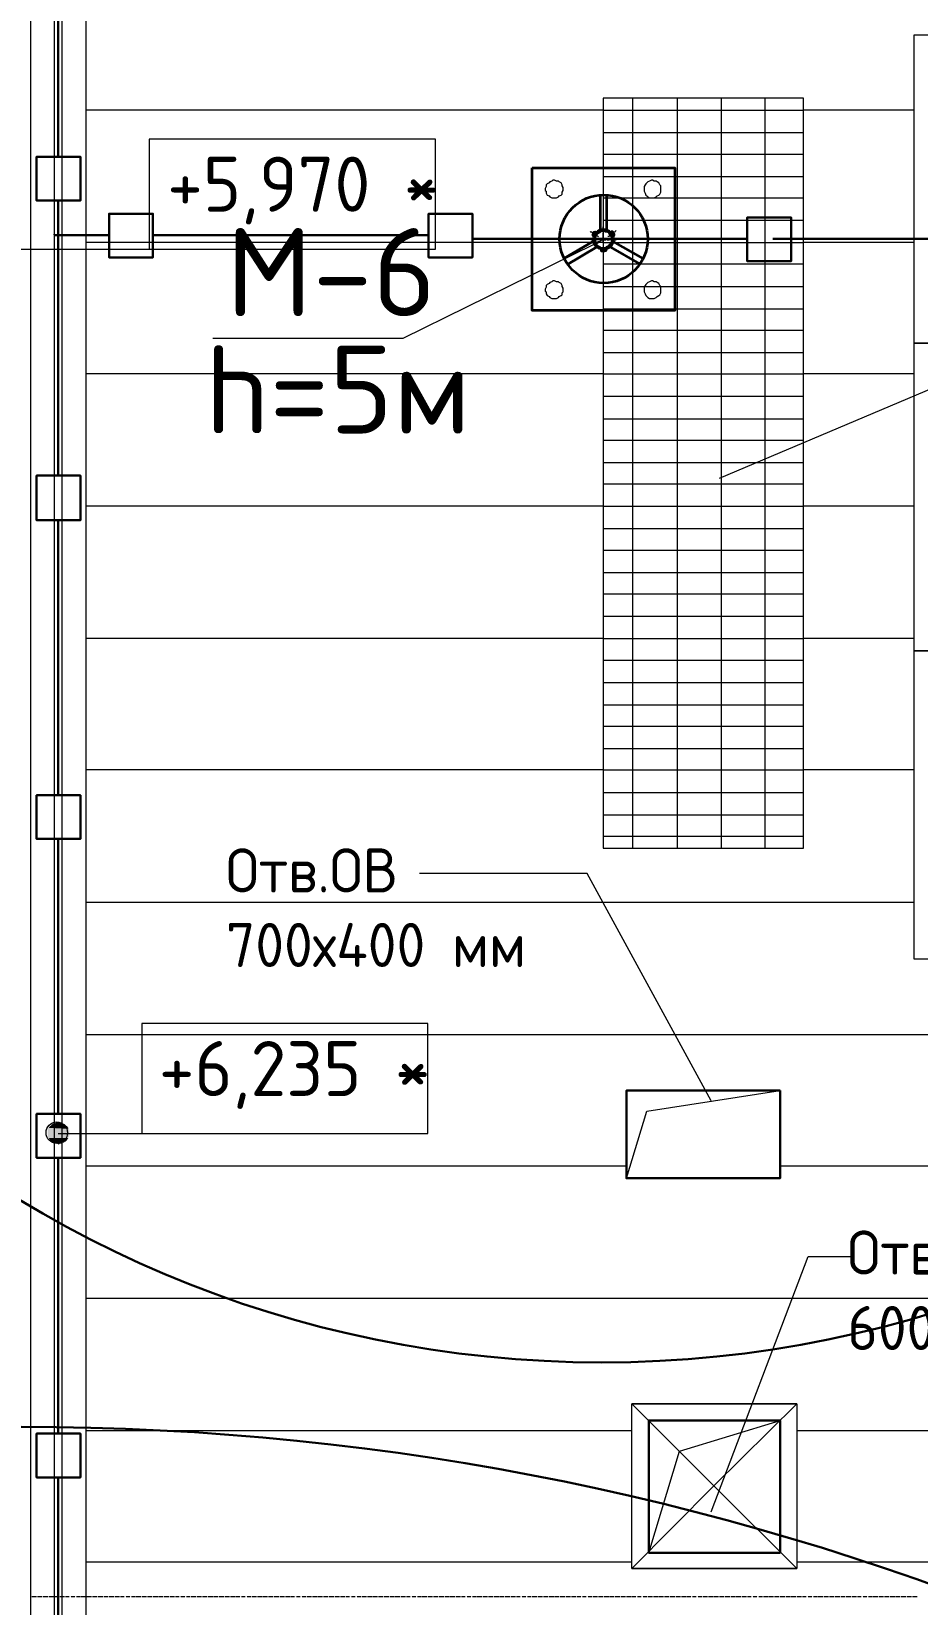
# Model space of a CAD drawing. Header units: millimetres. Extents: x -42533 to 645315, y 3457 to 82611.
# Drawn here: x 567950 to 571978, y 32285 to 39434 of the extents above; entities that cross this region are included whole.
import ezdxf

# ---------------------------------------------------------------- set-up
doc = ezdxf.new("R2010")
doc.units = ezdxf.units.MM
for name, color, linetype, true_color in [('PDF _!ЭОМ.Молниезащита', 7, 'Continuous', 0x954a95), ('PDF _Аннотация', 7, 'Continuous', 0xbababa), ('PDF _Воздуховоды', 7, 'Continuous', 0xbababa), ('PDF _Крыша', 7, 'Continuous', 0xbababa), ('PDF _Крыша штриховка', 7, 'Continuous', 0xbababa), ('PDF _Обобщенные модели', 7, 'Continuous', 0xbababa), ('PDF _Ограждение', 7, 'Continuous', 0xbababa), ('PDF _Оси', 7, 'Continuous', 0xbababa), ('PDF _Отметки', 7, 'Continuous', 0xbababa), ('PDF _Перекрытие', 7, 'Continuous', 0xbababa), ('PDF _Перекрытие штриховка', 7, 'Continuous', 0xbababa)]:
    doc.layers.add(name, color=color, linetype=linetype, true_color=true_color)
for name, color, linetype in [('PDF _0', 7, 'Continuous'), ('PDF _Линии', 7, 'Continuous'), ('PDF _Текст', 7, 'Continuous')]:
    doc.layers.add(name, color=color, linetype=linetype)
doc.styles.add('PDF GOST Common', font='GOST_Common.ttf')
doc.styles.add('PDF ISOCPEUR', font='isocpeur.ttf')

msp = doc.modelspace()

# ---------------------------------------------------------------- linework, layer by layer
at = {"layer": 'PDF _!ЭОМ.Молниезащита', "color": 5, "lineweight": 30}
for points in [[(568070.8, 38864.2), (568070.8, 39863.8), (568070.8, 40113.6), (567973.3, 40113.6), (567973.3, 40312.7), (568172.4, 40312.7), (568172.4, 40113.6), (568070.8, 40113.6)], [(568070.8, 37415.7), (568070.8, 38415.3), (568070.8, 38665.2), (567973.3, 38665.2), (567973.3, 38864.2), (568172.4, 38864.2), (568172.4, 38665.2), (568070.8, 38665.2)], [(568052.9, 38508.3), (568052.9, 38508.3), (568302.7, 38508.3), (568302.7, 38605.7), (568501.8, 38605.7), (568501.8, 38406.6), (568302.7, 38406.6), (568302.7, 38508.3)], [(568501.8, 38508.3), (569501.4, 38508.3), (569755.5, 38508.3), (569755.5, 38605.7), (569954.5, 38605.7), (569954.5, 38406.6), (569755.5, 38406.6), (569755.5, 38508.3)], [(569954.5, 38491.4), (570954.1, 38491.4), (571204, 38491.4), (571204, 38588.8), (571403, 38588.8), (571403, 38389.8), (571204, 38389.8), (571204, 38491.4)], [(571403, 38491.4), (572402.6, 38491.4), (572656.7, 38491.4), (572656.7, 38588.8), (572855.7, 38588.8), (572855.7, 38389.8), (572656.7, 38389.8), (572656.7, 38491.4)], [(571319.5, 38491.4), (571748.7, 38491.4)], [(568070.8, 35963), (568070.8, 36962.5), (568070.8, 37212.4), (567973.3, 37212.4), (567973.3, 37415.7), (568172.4, 37415.7), (568172.4, 37212.4), (568070.8, 37212.4)], [(568070.8, 34514.5), (568070.8, 35514.1), (568070.8, 35763.9), (567973.3, 35763.9), (567973.3, 35963), (568172.4, 35963), (568172.4, 35763.9), (568070.8, 35763.9)], [(568070.8, 33061.8), (568070.8, 34065.6), (568070.8, 34315.5), (567973.3, 34315.5), (567973.3, 34514.5), (568172.4, 34514.5), (568172.4, 34315.5), (568070.8, 34315.5)], [(568070.8, 31613.3), (568070.8, 32612.8), (568070.8, 32862.7), (567973.3, 32862.7), (567973.3, 33061.8), (568172.4, 33061.8), (568172.4, 32862.7), (568070.8, 32862.7)]]:
    msp.add_lwpolyline(points, dxfattribs=at)
at = {"layer": 'PDF _!ЭОМ.Молниезащита', "lineweight": 5}
msp.add_lwpolyline([(570506.1, 38466.1), (569637.8, 38038.3), (568773.8, 38038.3)], dxfattribs=at)
at = {"layer": 'PDF _!ЭОМ.Молниезащита', "color": 116, "lineweight": 30, "true_color": 0x136734}
for centre, radius in [((570543.1, 38490.9), 5105.7), ((567904.4, 20845.7), 12246.5)]:
    msp.add_circle(centre, radius, dxfattribs=at)
at = {"layer": 'PDF _!ЭОМ.Молниезащита', "transparency": 33554559}
msp.add_solid([(570501.9, 38474.6), (570548.4, 38487.3), (570510.3, 38457.6)], dxfattribs=at)
at = {"layer": 'PDF _0', "color": 5, "lineweight": 35}
for points in [[(570226.6, 38813.4), (570874.6, 38813.4), (570874.6, 38165.4), (570226.6, 38165.4)], [(570590.8, 38487.3), (570590.8, 38495.7), (570586.6, 38504.2), (570582.3, 38508.4), (570578.1, 38516.9), (570573.9, 38521.2), (570565.4, 38525.4), (570561.1, 38525.4), (570552.7, 38529.6), (570544.2, 38529.6), (570535.7, 38525.4), (570531.5, 38521.2), (570523, 38516.9), (570518.8, 38512.7), (570514.6, 38508.4), (570510.3, 38500), (570510.3, 38491.5), (570510.3, 38483), (570510.3, 38478.8), (570514.6, 38470.3), (570518.8, 38461.9), (570523, 38457.6), (570531.5, 38453.4), (570535.7, 38449.2), (570544.2, 38449.2), (570552.7, 38449.2), (570561.1, 38449.2), (570565.4, 38453.4), (570573.9, 38457.6), (570578.1, 38461.9), (570582.3, 38466.1), (570586.6, 38474.6), (570590.8, 38478.8)]]:
    msp.add_lwpolyline(points, close=True, dxfattribs=at)
at = {"layer": 'PDF _0', "color": 5, "lineweight": 5}
for points in [[(570366.3, 38716), (570366.3, 38724.5), (570362.1, 38732.9), (570362.1, 38737.2), (570357.8, 38745.6), (570349.4, 38749.9), (570345.1, 38754.1), (570336.7, 38754.1), (570328.2, 38758.3), (570319.7, 38758.3), (570315.5, 38754.1), (570307, 38749.9), (570302.8, 38745.6), (570294.3, 38741.4), (570290.1, 38737.2), (570290.1, 38728.7), (570285.8, 38720.2), (570285.8, 38711.7), (570290.1, 38707.5), (570290.1, 38699), (570294.3, 38690.6), (570302.8, 38686.3), (570307, 38682.1), (570315.5, 38677.9), (570319.7, 38677.9), (570328.2, 38677.9), (570336.7, 38677.9), (570345.1, 38682.1), (570349.4, 38686.3), (570357.8, 38690.6), (570362.1, 38694.8), (570362.1, 38703.3), (570366.3, 38711.7)], [(570811, 38716), (570811, 38724.5), (570811, 38732.9), (570806.8, 38737.2), (570802.6, 38745.6), (570794.1, 38749.9), (570789.9, 38754.1), (570781.4, 38754.1), (570772.9, 38758.3), (570768.7, 38758.3), (570760.2, 38754.1), (570751.7, 38749.9), (570747.5, 38745.6), (570743.3, 38741.4), (570739, 38737.2), (570734.8, 38728.7), (570734.8, 38720.2), (570734.8, 38711.7), (570734.8, 38707.5), (570739, 38699), (570743.3, 38690.6), (570747.5, 38686.3), (570751.7, 38682.1), (570760.2, 38677.9), (570768.7, 38677.9), (570772.9, 38677.9), (570781.4, 38677.9), (570789.9, 38682.1), (570794.1, 38686.3), (570802.6, 38690.6), (570806.8, 38694.8), (570811, 38703.3), (570811, 38711.7)], [(570366.3, 38258.6), (570366.3, 38267), (570362.1, 38275.5), (570362.1, 38279.7), (570357.8, 38288.2), (570349.4, 38292.4), (570345.1, 38296.7), (570336.7, 38296.7), (570328.2, 38300.9), (570319.7, 38300.9), (570315.5, 38296.7), (570307, 38292.4), (570302.8, 38288.2), (570294.3, 38284), (570290.1, 38279.7), (570290.1, 38271.3), (570285.8, 38262.8), (570285.8, 38254.3), (570290.1, 38250.1), (570290.1, 38241.6), (570294.3, 38233.2), (570302.8, 38228.9), (570307, 38224.7), (570315.5, 38220.4), (570319.7, 38220.4), (570328.2, 38220.4), (570336.7, 38220.4), (570345.1, 38224.7), (570349.4, 38228.9), (570357.8, 38233.2), (570362.1, 38237.4), (570362.1, 38245.9), (570366.3, 38250.1)], [(570811, 38258.6), (570811, 38267), (570811, 38275.5), (570806.8, 38279.7), (570802.6, 38288.2), (570794.1, 38292.4), (570789.9, 38296.7), (570781.4, 38296.7), (570772.9, 38300.9), (570768.7, 38300.9), (570760.2, 38296.7), (570751.7, 38292.4), (570747.5, 38288.2), (570743.3, 38284), (570739, 38279.7), (570734.8, 38271.3), (570734.8, 38262.8), (570734.8, 38254.3), (570734.8, 38250.1), (570739, 38241.6), (570743.3, 38233.2), (570747.5, 38228.9), (570751.7, 38224.7), (570760.2, 38220.4), (570768.7, 38220.4), (570772.9, 38220.4), (570781.4, 38220.4), (570789.9, 38224.7), (570794.1, 38228.9), (570802.6, 38233.2), (570806.8, 38237.4), (570811, 38245.9), (570811, 38250.1)]]:
    msp.add_lwpolyline(points, close=True, dxfattribs=at)
at = {"layer": 'PDF _0', "color": 5, "lineweight": 35}
for points in [[(570535.7, 38686.3), (570535.7, 38533.9), (570565.4, 38533.9), (570565.4, 38686.3)], [(570383.3, 38372.9), (570518.8, 38453.4), (570501.9, 38478.8), (570370.6, 38402.6)], [(570501.9, 38512.7), (570501.9, 38508.4), (570506.1, 38516.9), (570501.9, 38512.7), (570510.3, 38508.4)], [(570506.1, 38504.2), (570510.3, 38504.2), (570510.3, 38508.4), (570510.3, 38512.7), (570506.1, 38504.2), (570501.9, 38508.4)], [(570506.1, 38521.2), (570510.3, 38521.2), (570506.1, 38516.9), (570506.1, 38521.2), (570514.6, 38516.9), (570514.6, 38512.7), (570510.3, 38512.7), (570514.6, 38516.9), (570514.6, 38521.2), (570510.3, 38521.2)], [(570582.3, 38521.2), (570582.3, 38516.9), (570586.6, 38516.9), (570586.6, 38512.7), (570582.3, 38521.2), (570586.6, 38525.4), (570590.8, 38525.4)], [(570730.6, 38402.6), (570595, 38478.8), (570582.3, 38453.4), (570713.6, 38377.2)], [(570590.8, 38521.2), (570590.8, 38525.4), (570595, 38516.9), (570590.8, 38516.9), (570590.8, 38521.2), (570586.6, 38516.9)], [(570590.8, 38504.2), (570590.8, 38508.4), (570590.8, 38512.7), (570586.6, 38512.7), (570590.8, 38508.4), (570590.8, 38504.2), (570599.3, 38508.4), (570599.3, 38512.7), (570595, 38516.9), (570595, 38512.7), (570590.8, 38508.4)], [(570599.3, 38508.4), (570599.3, 38512.7), (570595, 38512.7)], [(570540, 38444.9), (570544.2, 38444.9), (570548.4, 38444.9), (570544.2, 38444.9), (570540, 38444.9), (570540, 38436.4), (570544.2, 38436.4), (570548.4, 38436.4), (570544.2, 38436.4), (570544.2, 38444.9)], [(570540, 38436.4), (570544.2, 38436.4)], [(570556.9, 38444.9), (570552.7, 38444.9), (570548.4, 38444.9), (570556.9, 38444.9), (570561.1, 38444.9), (570561.1, 38436.4), (570556.9, 38436.4)], [(570552.7, 38436.4), (570556.9, 38436.4), (570548.4, 38436.4), (570552.7, 38436.4), (570552.7, 38444.9)]]:
    msp.add_lwpolyline(points, dxfattribs=at)
at = {"layer": 'PDF _0', "color": 30, "lineweight": 18, "true_color": 0xff8000}
for points in [[(570548.4, 38521.2), (570548.4, 38529.6), (570548.4, 38533.9), (570548.4, 38546.6)], [(570518.8, 38508.4), (570510.3, 38512.7), (570506.1, 38512.7), (570497.6, 38521.2), (570493.4, 38521.2), (570489.1, 38525.4)], [(570501.9, 38487.3), (570493.4, 38487.3)], [(570531.5, 38487.3), (570523, 38487.3), (570518.8, 38487.3), (570506.1, 38487.3)], [(570527.3, 38500), (570523, 38504.2), (570518.8, 38504.2)], [(570535.7, 38487.3), (570548.4, 38487.3), (570561.1, 38487.3)], [(570548.4, 38474.6), (570548.4, 38487.3), (570548.4, 38500), (570548.4, 38504.2), (570548.4, 38516.9)], [(570548.4, 38470.3), (570548.4, 38461.9), (570548.4, 38457.6), (570548.4, 38444.9)], [(570565.4, 38487.3), (570578.1, 38487.3)], [(570569.6, 38504.2), (570578.1, 38504.2)], [(570578.1, 38508.4), (570586.6, 38512.7)], [(570582.3, 38487.3), (570590.8, 38487.3)], [(570590.8, 38516.9), (570599.3, 38521.2)], [(570595, 38487.3), (570607.7, 38487.3)], [(570603.5, 38521.2), (570603.5, 38525.4), (570607.7, 38529.6)], [(570548.4, 38461.9), (570548.4, 38457.6)], [(570548.4, 38453.4), (570548.4, 38440.7), (570548.4, 38432.2)], [(570548.4, 38436.4), (570548.4, 38428)], [(570548.4, 38423.7), (570548.4, 38419.5)]]:
    msp.add_lwpolyline(points, dxfattribs=at)
at = {"layer": 'PDF _0', "lineweight": 25}
for points in [[(570510.3, 38512.7), (570514.6, 38516.9), (570514.6, 38521.2), (570510.3, 38521.2), (570506.1, 38516.9), (570501.9, 38508.4), (570506.1, 38504.2)], [(570599.3, 38512.7), (570595, 38516.9), (570590.8, 38525.4), (570586.6, 38525.4), (570582.3, 38521.2), (570586.6, 38512.7), (570590.8, 38508.4), (570590.8, 38504.2), (570599.3, 38508.4)], [(570561.1, 38436.4), (570561.1, 38444.9), (570556.9, 38444.9), (570548.4, 38444.9), (570544.2, 38444.9), (570540, 38444.9), (570540, 38436.4), (570544.2, 38436.4), (570548.4, 38436.4), (570556.9, 38436.4)]]:
    msp.add_lwpolyline(points, close=True, dxfattribs=at)
at = {"layer": 'PDF _0', "color": 7, "lineweight": 0, "true_color": 0xffffff}
for points in [[(570506.1, 38504.2), (570501.9, 38508.4), (570506.1, 38504.2)], [(570514.6, 38516.9), (570506.1, 38516.9)], [(570510.3, 38521.2), (570514.6, 38521.2)], [(570595, 38516.9), (570582.3, 38521.2), (570590.8, 38525.4)], [(570590.8, 38504.2), (570599.3, 38508.4), (570590.8, 38508.4)], [(570540, 38444.9), (570561.1, 38444.9), (570544.2, 38444.9)], [(570544.2, 38436.4), (570556.9, 38436.4), (570540, 38436.4), (570556.9, 38436.4)], [(570548.4, 38444.9), (570561.1, 38444.9)]]:
    msp.add_lwpolyline(points, dxfattribs=at)
at = {"layer": 'PDF _0', "color": 5, "lineweight": 35}
for centre, radius in [((570551.3, 38490.9), 200.4), ((570550.3, 38489.3), 44.8)]:
    msp.add_circle(centre, radius, dxfattribs=at)
at = {"layer": 'PDF _0', "color": 7, "true_color": 0xffffff, "transparency": 33554559}
for points in [[(570506.1, 38516.9), (570510.3, 38512.7), (570501.9, 38508.4)], [(570510.3, 38512.7), (570501.9, 38508.4), (570506.1, 38504.2)], [(570510.3, 38521.2), (570506.1, 38516.9), (570514.6, 38521.2)], [(570514.6, 38516.9), (570506.1, 38516.9), (570510.3, 38512.7)], [(570590.8, 38525.4), (570582.3, 38521.2), (570595, 38516.9)], [(570586.6, 38512.7), (570595, 38516.9), (570582.3, 38521.2)], [(570599.3, 38512.7), (570586.6, 38512.7), (570595, 38516.9)], [(570590.8, 38508.4), (570599.3, 38512.7), (570586.6, 38512.7)], [(570540, 38436.4), (570561.1, 38436.4), (570540, 38444.9)], [(570561.1, 38436.4), (570540, 38444.9), (570561.1, 38444.9)]]:
    msp.add_solid(points, dxfattribs=at)
at = {"layer": 'PDF _Аннотация', "color": 8, "lineweight": 9}
for points in [[(571077.9, 37403), (575533.4, 39287.8), (576308.5, 39287.8)], [(571039.7, 34573.8), (570476.4, 35607.2), (570294.3, 35607.2), (569714.1, 35607.2)], [(571039.7, 32706), (571480.2, 33866.5), (571679.3, 33866.5)]]:
    msp.add_lwpolyline(points, dxfattribs=at)
at = {"layer": 'PDF _Аннотация', "color": 8, "lineweight": 20}
for points in [[(569786.1, 38444.9), (569786.1, 38944.7), (568485.8, 38944.7), (568485.8, 38444.9)], [(569752.2, 34425.6), (569752.2, 34925.3), (568451.9, 34925.3), (568451.9, 34425.6)]]:
    msp.add_lwpolyline(points, close=True, dxfattribs=at)
at = {"layer": 'PDF _Воздуховоды', "color": 8, "lineweight": 18}
for points in [[(570679.7, 32447.7), (571429.4, 32447.7), (571052.4, 32824.6), (570679.7, 32447.7), (570679.7, 33197.3), (571052.4, 32824.6), (571429.4, 33197.3), (570679.7, 33197.3)], [(571429.4, 33197.3), (571429.4, 32447.7)]]:
    msp.add_lwpolyline(points, dxfattribs=at)
msp.add_lwpolyline([(570679.7, 32447.7), (570679.7, 33197.3), (571429.4, 33197.3), (571429.4, 32447.7)], close=True, dxfattribs=at)
at = {"layer": 'PDF _Крыша', "color": 8, "lineweight": 9}
msp.add_lwpolyline([(571353.2, 34620.4), (571353.2, 34222.3), (570654.3, 34222.3), (570654.3, 34620.4)], close=True, dxfattribs=at)
at = {"layer": 'PDF _Крыша штриховка', "color": 8, "lineweight": 9}
for points in [[(570548.4, 39076), (568197.8, 39076)], [(571963, 39076), (571459, 39076)], [(570548.4, 38474.6), (568197.8, 38474.6)], [(571963, 38474.6), (571459, 38474.6)], [(570548.4, 37877.4), (568197.8, 37877.4)], [(571963, 37877.4), (571459, 37877.4)], [(570548.4, 37276), (568197.8, 37276)], [(571963, 37276), (571459, 37276)], [(570548.4, 36674.5), (568197.8, 36674.5)], [(571963, 36674.5), (571459, 36674.5)], [(570548.4, 36077.4), (568197.8, 36077.4)], [(571963, 36077.4), (571459, 36077.4)], [(571963, 35475.9), (568197.8, 35475.9)], [(573508.9, 34874.5), (568197.8, 34874.5)], [(570654.3, 34277.3), (568197.8, 34277.3)], [(573487.8, 34277.3), (571353.2, 34277.3)], [(573470.8, 33675.9), (568197.8, 33675.9)], [(570679.7, 33074.5), (568197.8, 33074.5)], [(573449.7, 33074.5), (571429.4, 33074.5)], [(570679.7, 32477.3), (568197.8, 32477.3)], [(573428.5, 32477.3), (571429.4, 32477.3)]]:
    msp.add_lwpolyline(points, dxfattribs=at)
at = {"layer": 'PDF _Линии', "color": 8, "lineweight": 30}
for points in [[(571353.2, 34620.4), (570654.3, 34620.4), (570654.3, 34222.3), (571353.2, 34222.3)], [(571353.2, 33121.1), (570756, 33121.1), (570756, 32519.7), (571353.2, 32519.7)]]:
    msp.add_lwpolyline(points, close=True, dxfattribs=at)
at = {"layer": 'PDF _Линии', "color": 8, "lineweight": 9}
for points in [[(570654.3, 34222.3), (570747.5, 34527.2), (571353.2, 34620.4)], [(570756, 32519.7), (570895.7, 32981.3), (571353.2, 33121.1)]]:
    msp.add_lwpolyline(points, dxfattribs=at)
at = {"layer": 'PDF _Обобщенные модели', "color": 8, "lineweight": 9}
msp.add_lwpolyline([(572331.5, 35217.6), (571996.9, 35217.6), (571988.5, 35217.6), (571980, 35217.6), (571963, 35217.6), (571963, 36619.5), (571963, 38017.1), (571980, 38017.1), (571988.5, 38017.1), (571996.9, 38017.1), (572331.5, 38017.1), (571996.9, 38017.1), (571988.5, 38017.1), (571980, 38017.1), (571963, 38017.1), (571963, 39419), (571980, 39419), (571988.5, 39419), (571996.9, 39419), (572331.5, 39419)], dxfattribs=at)
msp.add_lwpolyline([(572331.5, 36619.5), (571996.9, 36619.5), (571988.5, 36619.5), (571980, 36619.5), (571963, 36619.5), (571980, 36619.5), (571988.5, 36619.5), (571996.9, 36619.5)], close=True, dxfattribs=at)
at = {"layer": 'PDF _Ограждение', "color": 8, "lineweight": 9}
for points in [[(568087.7, 55733.6), (568197.8, 55733.6), (568197.8, 29965.8), (568087.7, 29965.8), (568070.8, 29965.8), (568053.8, 29965.8), (567947.9, 29965.8), (567947.9, 55733.6), (568053.8, 55733.6), (568070.8, 55733.6), (568087.7, 55733.6), (568087.7, 29965.8)], [(568053.8, 55733.6), (568053.8, 29965.8)]]:
    msp.add_lwpolyline(points, dxfattribs=at)
at = {"layer": 'PDF _Оси', "color": 8, "lineweight": 9}
for points in [[(567952.2, 32320.6), (567973.3, 32320.6)], [(567977.6, 32320.6), (567998.8, 32320.6)], [(568003, 32320.6), (568024.2, 32320.6)], [(568028.4, 32320.6), (568049.6, 32320.6)], [(568053.8, 32320.6), (568075, 32320.6)], [(568079.2, 32320.6), (568100.4, 32320.6)], [(568104.6, 32320.6), (568121.6, 32320.6)], [(568125.8, 32320.6), (568125.8, 32320.6)], [(568130.1, 32320.6), (568147, 32320.6)], [(568151.2, 32320.6), (568151.2, 32320.6)], [(568155.5, 32320.6), (568172.4, 32320.6)], [(568176.6, 32320.6), (568197.8, 32320.6)], [(568202.1, 32320.6), (568223.2, 32320.6)], [(568227.5, 32320.6), (568248.6, 32320.6)], [(568252.9, 32320.6), (568274.1, 32320.6)], [(568278.3, 32320.6), (568299.5, 32320.6)], [(568303.7, 32320.6), (568324.9, 32320.6)], [(568329.1, 32320.6), (568350.3, 32320.6)], [(568354.5, 32320.6), (568371.5, 32320.6)], [(568375.7, 32320.6), (568375.7, 32320.6)], [(568379.9, 32320.6), (568396.9, 32320.6)], [(568401.1, 32320.6), (568401.1, 32320.6)], [(568405.4, 32320.6), (568422.3, 32320.6)], [(568426.5, 32320.6), (568447.7, 32320.6)], [(568451.9, 32320.6), (568473.1, 32320.6)], [(568477.4, 32320.6), (568498.5, 32320.6)], [(568502.8, 32320.6), (568523.9, 32320.6)], [(568528.2, 32320.6), (568549.4, 32320.6)], [(568553.6, 32320.6), (568574.8, 32320.6)], [(568579, 32320.6), (568600.2, 32320.6)], [(568604.4, 32320.6), (568621.4, 32320.6)], [(568625.6, 32320.6), (568625.6, 32320.6)], [(568629.8, 32320.6), (568646.8, 32320.6)], [(568651, 32320.6), (568651, 32320.6)], [(568655.2, 32320.6), (568672.2, 32320.6)], [(568676.4, 32320.6), (568697.6, 32320.6)], [(568701.8, 32320.6), (568723, 32320.6)], [(568727.2, 32320.6), (568748.4, 32320.6)], [(568752.7, 32320.6), (568773.8, 32320.6)], [(568778.1, 32320.6), (568799.2, 32320.6)], [(568803.5, 32320.6), (568824.7, 32320.6)], [(568828.9, 32320.6), (568850.1, 32320.6)], [(568854.3, 32320.6), (568875.5, 32320.6)], [(568879.7, 32320.6), (568896.7, 32320.6)], [(568900.9, 32320.6), (568900.9, 32320.6)], [(568905.1, 32320.6), (568922.1, 32320.6)], [(568926.3, 32320.6), (568926.3, 32320.6)], [(568930.5, 32320.6), (568947.5, 32320.6)], [(568951.7, 32320.6), (568972.9, 32320.6)], [(568977.1, 32320.6), (568998.3, 32320.6)], [(569002.5, 32320.6), (569023.7, 32320.6)], [(569028, 32320.6), (569049.1, 32320.6)], [(569053.4, 32320.6), (569074.5, 32320.6)], [(569078.8, 32320.6), (569100, 32320.6)], [(569104.2, 32320.6), (569125.4, 32320.6)], [(569129.6, 32320.6), (569146.5, 32320.6)], [(569150.8, 32320.6), (569150.8, 32320.6)], [(569155, 32320.6), (569172, 32320.6)], [(569176.2, 32320.6), (569176.2, 32320.6)], [(569180.4, 32320.6), (569197.4, 32320.6)], [(569201.6, 32320.6), (569222.8, 32320.6)], [(569227, 32320.6), (569248.2, 32320.6)], [(569252.4, 32320.6), (569273.6, 32320.6)], [(569277.8, 32320.6), (569299, 32320.6)], [(569303.2, 32320.6), (569324.4, 32320.6)], [(569328.7, 32320.6), (569349.8, 32320.6)], [(569354.1, 32320.6), (569375.2, 32320.6)], [(569379.5, 32320.6), (569396.4, 32320.6)], [(569400.7, 32320.6), (569400.7, 32320.6)], [(569404.9, 32320.6), (569421.8, 32320.6)], [(569426.1, 32320.6), (569426.1, 32320.6)], [(569430.3, 32320.6), (569447.2, 32320.6)], [(569451.5, 32320.6), (569472.7, 32320.6)], [(569476.9, 32320.6), (569498.1, 32320.6)], [(569502.3, 32320.6), (569523.5, 32320.6)], [(569527.7, 32320.6), (569548.9, 32320.6)], [(569553.1, 32320.6), (569574.3, 32320.6)], [(569578.5, 32320.6), (569599.7, 32320.6)], [(569604, 32320.6), (569625.1, 32320.6)], [(569629.4, 32320.6), (569650.5, 32320.6)], [(569654.8, 32320.6), (569671.7, 32320.6)], [(569676, 32320.6), (569676, 32320.6)], [(569680.2, 32320.6), (569697.1, 32320.6)], [(569701.4, 32320.6), (569701.4, 32320.6)], [(569705.6, 32320.6), (569722.5, 32320.6)], [(569726.8, 32320.6), (569748, 32320.6)], [(569752.2, 32320.6), (569773.4, 32320.6)], [(569777.6, 32320.6), (569798.8, 32320.6)], [(569803, 32320.6), (569824.2, 32320.6)], [(569828.4, 32320.6), (569849.6, 32320.6)], [(569853.8, 32320.6), (569875, 32320.6)], [(569879.3, 32320.6), (569900.4, 32320.6)], [(569904.7, 32320.6), (569921.6, 32320.6)], [(569925.8, 32320.6), (569925.8, 32320.6)], [(569930.1, 32320.6), (569947, 32320.6)], [(569951.3, 32320.6), (569951.3, 32320.6)], [(569955.5, 32320.6), (569972.4, 32320.6)], [(569976.7, 32320.6), (569997.8, 32320.6)], [(570002.1, 32320.6), (570023.3, 32320.6)], [(570027.5, 32320.6), (570048.7, 32320.6)], [(570052.9, 32320.6), (570074.1, 32320.6)], [(570078.3, 32320.6), (570099.5, 32320.6)], [(570103.7, 32320.6), (570124.9, 32320.6)], [(570129.1, 32320.6), (570150.3, 32320.6)], [(570154.6, 32320.6), (570171.5, 32320.6)], [(570175.7, 32320.6), (570175.7, 32320.6)], [(570180, 32320.6), (570196.9, 32320.6)], [(570201.1, 32320.6), (570201.1, 32320.6)], [(570205.4, 32320.6), (570222.3, 32320.6)], [(570226.6, 32320.6), (570247.7, 32320.6)], [(570252, 32320.6), (570273.1, 32320.6)], [(570277.4, 32320.6), (570298.6, 32320.6)], [(570302.8, 32320.6), (570324, 32320.6)], [(570328.2, 32320.6), (570349.4, 32320.6)], [(570353.6, 32320.6), (570374.8, 32320.6)], [(570379, 32320.6), (570400.2, 32320.6)], [(570404.4, 32320.6), (570425.6, 32320.6)], [(570429.9, 32320.6), (570446.8, 32320.6)], [(570451, 32320.6), (570451, 32320.6)], [(570455.3, 32320.6), (570472.2, 32320.6)], [(570476.4, 32320.6), (570476.4, 32320.6)], [(570480.7, 32320.6), (570497.6, 32320.6)], [(570501.9, 32320.6), (570523, 32320.6)], [(570527.3, 32320.6), (570548.4, 32320.6)], [(570552.7, 32320.6), (570573.9, 32320.6)], [(570578.1, 32320.6), (570599.3, 32320.6)], [(570603.5, 32320.6), (570624.7, 32320.6)], [(570628.9, 32320.6), (570650.1, 32320.6)], [(570654.3, 32320.6), (570675.5, 32320.6)], [(570679.7, 32320.6), (570696.7, 32320.6)], [(570700.9, 32320.6), (570700.9, 32320.6)], [(570705.1, 32320.6), (570722.1, 32320.6)], [(570726.3, 32320.6), (570726.3, 32320.6)], [(570730.6, 32320.6), (570747.5, 32320.6)], [(570751.7, 32320.6), (570772.9, 32320.6)], [(570777.1, 32320.6), (570798.3, 32320.6)], [(570802.6, 32320.6), (570823.7, 32320.6)], [(570828, 32320.6), (570849.1, 32320.6)], [(570853.4, 32320.6), (570874.6, 32320.6)], [(570878.8, 32320.6), (570900, 32320.6)], [(570904.2, 32320.6), (570925.4, 32320.6)], [(570929.6, 32320.6), (570946.6, 32320.6)], [(570950.8, 32320.6), (570950.8, 32320.6)], [(570955, 32320.6), (570972, 32320.6)], [(570976.2, 32320.6), (570976.2, 32320.6)], [(570980.4, 32320.6), (570997.4, 32320.6)], [(571001.6, 32320.6), (571022.8, 32320.6)], [(571027, 32320.6), (571048.2, 32320.6)], [(571052.4, 32320.6), (571073.6, 32320.6)], [(571077.9, 32320.6), (571099, 32320.6)], [(571103.3, 32320.6), (571124.4, 32320.6)], [(571128.7, 32320.6), (571149.9, 32320.6)], [(571154.1, 32320.6), (571175.3, 32320.6)], [(571179.5, 32320.6), (571200.7, 32320.6)], [(571204.9, 32320.6), (571221.9, 32320.6)], [(571226.1, 32320.6), (571226.1, 32320.6)], [(571230.3, 32320.6), (571247.3, 32320.6)], [(571251.5, 32320.6), (571251.5, 32320.6)], [(571255.7, 32320.6), (571272.7, 32320.6)], [(571276.9, 32320.6), (571298.1, 32320.6)], [(571302.3, 32320.6), (571323.5, 32320.6)], [(571327.7, 32320.6), (571348.9, 32320.6)], [(571353.2, 32320.6), (571374.3, 32320.6)], [(571378.6, 32320.6), (571399.7, 32320.6)], [(571404, 32320.6), (571425.2, 32320.6)], [(571429.4, 32320.6), (571450.6, 32320.6)], [(571454.8, 32320.6), (571471.7, 32320.6)], [(571476, 32320.6), (571476, 32320.6)], [(571480.2, 32320.6), (571497.2, 32320.6)], [(571501.4, 32320.6), (571501.4, 32320.6)], [(571505.6, 32320.6), (571522.6, 32320.6)], [(571526.8, 32320.6), (571548, 32320.6)], [(571552.2, 32320.6), (571573.4, 32320.6)], [(571577.6, 32320.6), (571598.8, 32320.6)], [(571603, 32320.6), (571624.2, 32320.6)], [(571628.5, 32320.6), (571649.6, 32320.6)], [(571653.9, 32320.6), (571675, 32320.6)], [(571679.3, 32320.6), (571700.5, 32320.6)], [(571704.7, 32320.6), (571721.6, 32320.6)], [(571725.9, 32320.6), (571725.9, 32320.6)], [(571730.1, 32320.6), (571747, 32320.6)], [(571751.3, 32320.6), (571751.3, 32320.6)], [(571755.5, 32320.6), (571772.5, 32320.6)], [(571776.7, 32320.6), (571797.9, 32320.6)], [(571802.1, 32320.6), (571823.3, 32320.6)], [(571827.5, 32320.6), (571848.7, 32320.6)], [(571852.9, 32320.6), (571874.1, 32320.6)], [(571878.3, 32320.6), (571899.5, 32320.6)], [(571903.8, 32320.6), (571924.9, 32320.6)], [(571929.2, 32320.6), (571950.3, 32320.6)], [(571954.6, 32320.6), (571975.8, 32320.6)]]:
    msp.add_lwpolyline(points, dxfattribs=at)
at = {"layer": 'PDF _Отметки', "color": 8, "lineweight": 20}
for points in [[(567338, 38444.9), (568303.7, 38444.9), (569133.8, 38444.9)], [(568070.8, 34425.6), (568388.4, 34425.6), (569100, 34425.6)]]:
    msp.add_lwpolyline(points, dxfattribs=at)
at = {"layer": 'PDF _Отметки', "lineweight": 9}
msp.add_circle((568065.3, 34429), 48.7, dxfattribs=at)
at = {"layer": 'PDF _Отметки', "transparency": 33554559}
for points in [[(568041.1, 34463.7), (568108.9, 34459.5), (568036.9, 34459.5)], [(568045.3, 34467.9), (568104.6, 34463.7), (568041.1, 34463.7)], [(568104.6, 34463.7), (568041.1, 34463.7), (568108.9, 34459.5)], [(568053.8, 34472.2), (568096.2, 34467.9), (568045.3, 34467.9)], [(568100.4, 34467.9), (568100.4, 34467.9), (568045.3, 34467.9)], [(568100.4, 34467.9), (568045.3, 34467.9), (568096.2, 34467.9)], [(568100.4, 34467.9), (568045.3, 34467.9), (568104.6, 34463.7)], [(568058.1, 34472.2), (568091.9, 34472.2), (568053.8, 34472.2)], [(568091.9, 34472.2), (568053.8, 34472.2), (568096.2, 34467.9)], [(568062.3, 34476.4), (568087.7, 34472.2), (568058.1, 34472.2)], [(568087.7, 34472.2), (568058.1, 34472.2), (568091.9, 34472.2)], [(568066.5, 34476.4), (568083.5, 34476.4), (568062.3, 34476.4)], [(568083.5, 34476.4), (568062.3, 34476.4), (568087.7, 34472.2)], [(568075, 34476.4), (568079.2, 34476.4), (568066.5, 34476.4)], [(568079.2, 34476.4), (568066.5, 34476.4), (568083.5, 34476.4)], [(568028.4, 34451), (568117.4, 34446.8), (568024.2, 34446.8)], [(568117.4, 34446.8), (568024.2, 34446.8), (568121.6, 34442.5)], [(568024.2, 34446.8), (568121.6, 34442.5), (568024.2, 34442.5)], [(568121.6, 34442.5), (568024.2, 34442.5), (568121.6, 34434)], [(568024.2, 34442.5), (568121.6, 34434), (568024.2, 34434)], [(568121.6, 34434), (568024.2, 34434), (568121.6, 34429.8)], [(568024.2, 34434), (568121.6, 34429.8), (568024.2, 34429.8)], [(568121.6, 34429.8), (568024.2, 34429.8), (568121.6, 34425.6)], [(568024.2, 34429.8), (568121.6, 34425.6), (568024.2, 34425.6)], [(568121.6, 34425.6), (568024.2, 34425.6), (568121.6, 34421.3)], [(568024.2, 34425.6), (568121.6, 34421.3), (568024.2, 34421.3)], [(568121.6, 34421.3), (568024.2, 34421.3), (568121.6, 34417.1)], [(568024.2, 34421.3), (568121.6, 34417.1), (568024.2, 34417.1)], [(568121.6, 34417.1), (568024.2, 34417.1), (568121.6, 34412.9)], [(568024.2, 34417.1), (568121.6, 34412.9), (568024.2, 34412.9)], [(568121.6, 34412.9), (568024.2, 34412.9), (568117.4, 34408.6)], [(568024.2, 34412.9), (568117.4, 34408.6), (568024.2, 34408.6)], [(568117.4, 34408.6), (568024.2, 34408.6), (568117.4, 34404.4)], [(568024.2, 34408.6), (568117.4, 34404.4), (568028.4, 34404.4)], [(568032.6, 34455.2), (568117.4, 34451), (568028.4, 34451)], [(568117.4, 34451), (568028.4, 34451), (568117.4, 34446.8)], [(568117.4, 34404.4), (568028.4, 34404.4), (568113.1, 34400.2)], [(568028.4, 34404.4), (568113.1, 34400.2), (568032.6, 34400.2)], [(568036.9, 34459.5), (568113.1, 34459.5), (568032.6, 34459.5)], [(568113.1, 34459.5), (568032.6, 34459.5), (568113.1, 34455.2)], [(568032.6, 34459.5), (568113.1, 34455.2), (568032.6, 34455.2)], [(568113.1, 34455.2), (568032.6, 34455.2), (568117.4, 34451)], [(568113.1, 34400.2), (568032.6, 34400.2), (568113.1, 34395.9)], [(568032.6, 34400.2), (568113.1, 34395.9), (568032.6, 34395.9)], [(568113.1, 34395.9), (568032.6, 34395.9), (568108.9, 34391.7)], [(568032.6, 34395.9), (568108.9, 34391.7), (568036.9, 34391.7)], [(568108.9, 34459.5), (568036.9, 34459.5), (568113.1, 34459.5)], [(568108.9, 34391.7), (568036.9, 34391.7), (568104.6, 34387.5)], [(568036.9, 34391.7), (568104.6, 34387.5), (568041.1, 34387.5)], [(568104.6, 34387.5), (568041.1, 34387.5), (568100.4, 34387.5)], [(568041.1, 34387.5), (568100.4, 34387.5), (568045.3, 34387.5)], [(568100.4, 34387.5), (568045.3, 34387.5), (568096.2, 34383.2)], [(568045.3, 34387.5), (568096.2, 34383.2), (568045.3, 34383.2)], [(568096.2, 34383.2), (568045.3, 34383.2), (568091.9, 34383.2)], [(568045.3, 34383.2), (568091.9, 34383.2), (568053.8, 34383.2)], [(568091.9, 34383.2), (568053.8, 34383.2), (568087.7, 34379)], [(568053.8, 34383.2), (568087.7, 34379), (568058.1, 34379)], [(568087.7, 34379), (568058.1, 34379), (568083.5, 34379)], [(568058.1, 34379), (568083.5, 34379), (568062.3, 34379)], [(568062.3, 34379), (568066.5, 34379), (568079.2, 34379)], [(568062.3, 34379), (568083.5, 34379), (568079.2, 34379)], [(568066.5, 34379), (568079.2, 34379), (568075, 34374.8)]]:
    msp.add_solid(points, dxfattribs=at)
at = {"layer": 'PDF _Перекрытие', "color": 8, "lineweight": 18}
msp.add_lwpolyline([(571459, 39131), (570548.4, 39131), (570548.4, 35721.6), (571459, 35721.6)], close=True, dxfattribs=at)
at = {"layer": 'PDF _Перекрытие штриховка', "color": 8, "lineweight": 9}
for points in [[(570684, 35721.6), (570684, 39131)], [(570887.3, 35721.6), (570887.3, 39131)], [(571086.3, 35721.6), (571086.3, 39131)], [(571285.4, 35721.6), (571285.4, 39131)], [(570548.4, 39076), (571459, 39076)], [(570548.4, 38974.3), (571459, 38974.3)], [(570548.4, 38876.9), (571459, 38876.9)], [(570548.4, 38775.3), (571459, 38775.3)], [(570548.4, 38677.9), (571459, 38677.9)], [(570548.4, 38576.2), (571459, 38576.2)], [(570548.4, 38474.6), (571459, 38474.6)], [(570548.4, 38377.2), (571459, 38377.2)], [(570548.4, 38275.5), (571459, 38275.5)], [(570548.4, 38173.9), (571459, 38173.9)], [(570548.4, 38076.4), (571459, 38076.4)], [(570548.4, 37974.8), (571459, 37974.8)], [(570548.4, 37877.4), (571459, 37877.4)], [(570548.4, 37775.7), (571459, 37775.7)], [(570548.4, 37674.1), (571459, 37674.1)], [(570548.4, 37576.7), (571459, 37576.7)], [(570548.4, 37475), (571459, 37475)], [(570548.4, 37377.6), (571459, 37377.6)], [(570548.4, 37276), (571459, 37276)], [(570548.4, 37174.3), (571459, 37174.3)], [(570548.4, 37076.9), (571459, 37076.9)], [(570548.4, 36975.3), (571459, 36975.3)], [(570548.4, 36877.8), (571459, 36877.8)], [(570548.4, 36776.2), (571459, 36776.2)], [(570548.4, 36674.5), (571459, 36674.5)], [(570548.4, 36577.1), (571459, 36577.1)], [(570548.4, 36475.5), (571459, 36475.5)], [(570548.4, 36373.8), (571459, 36373.8)], [(570548.4, 36276.4), (571459, 36276.4)], [(570548.4, 36174.8), (571459, 36174.8)], [(570548.4, 36077.4), (571459, 36077.4)], [(570548.4, 35975.7), (571459, 35975.7)], [(570548.4, 35874.1), (571459, 35874.1)], [(570548.4, 35776.7), (571459, 35776.7)]]:
    msp.add_lwpolyline(points, dxfattribs=at)

# ---------------------------------------------------------------- texts
at = {"layer": 'PDF _Текст', "color": 7, "attachment_point": 4}
for s, insert, char_height, style in [('+5,970 *', (568567.2, 38710.8), 250.03, 'PDF GOST Common'), ('М-6', (568834.1, 38340.3), 400.05, 'PDF ISOCPEUR'), ('h=5м', (568736.7, 37806.6), 400.05, 'PDF ISOCPEUR'), ('Отв.ОВ', (568834.1, 35621.1), 200.02, 'PDF GOST Common'), ('700х400 мм', (568834.1, 35282.2), 200.02, 'PDF GOST Common'), ('+6,235 *', (568529.1, 34691.3), 250.03, 'PDF GOST Common'), ('Отв.ОВ', (571659.2, 33884.5), 200.02, 'PDF GOST Common'), ('600х600 мм', (571659.2, 33541.4), 200.02, 'PDF GOST Common')]:
    msp.add_mtext(s, dxfattribs=dict(at, insert=insert, char_height=char_height, style=style))

doc.saveas('drawing.dxf')
